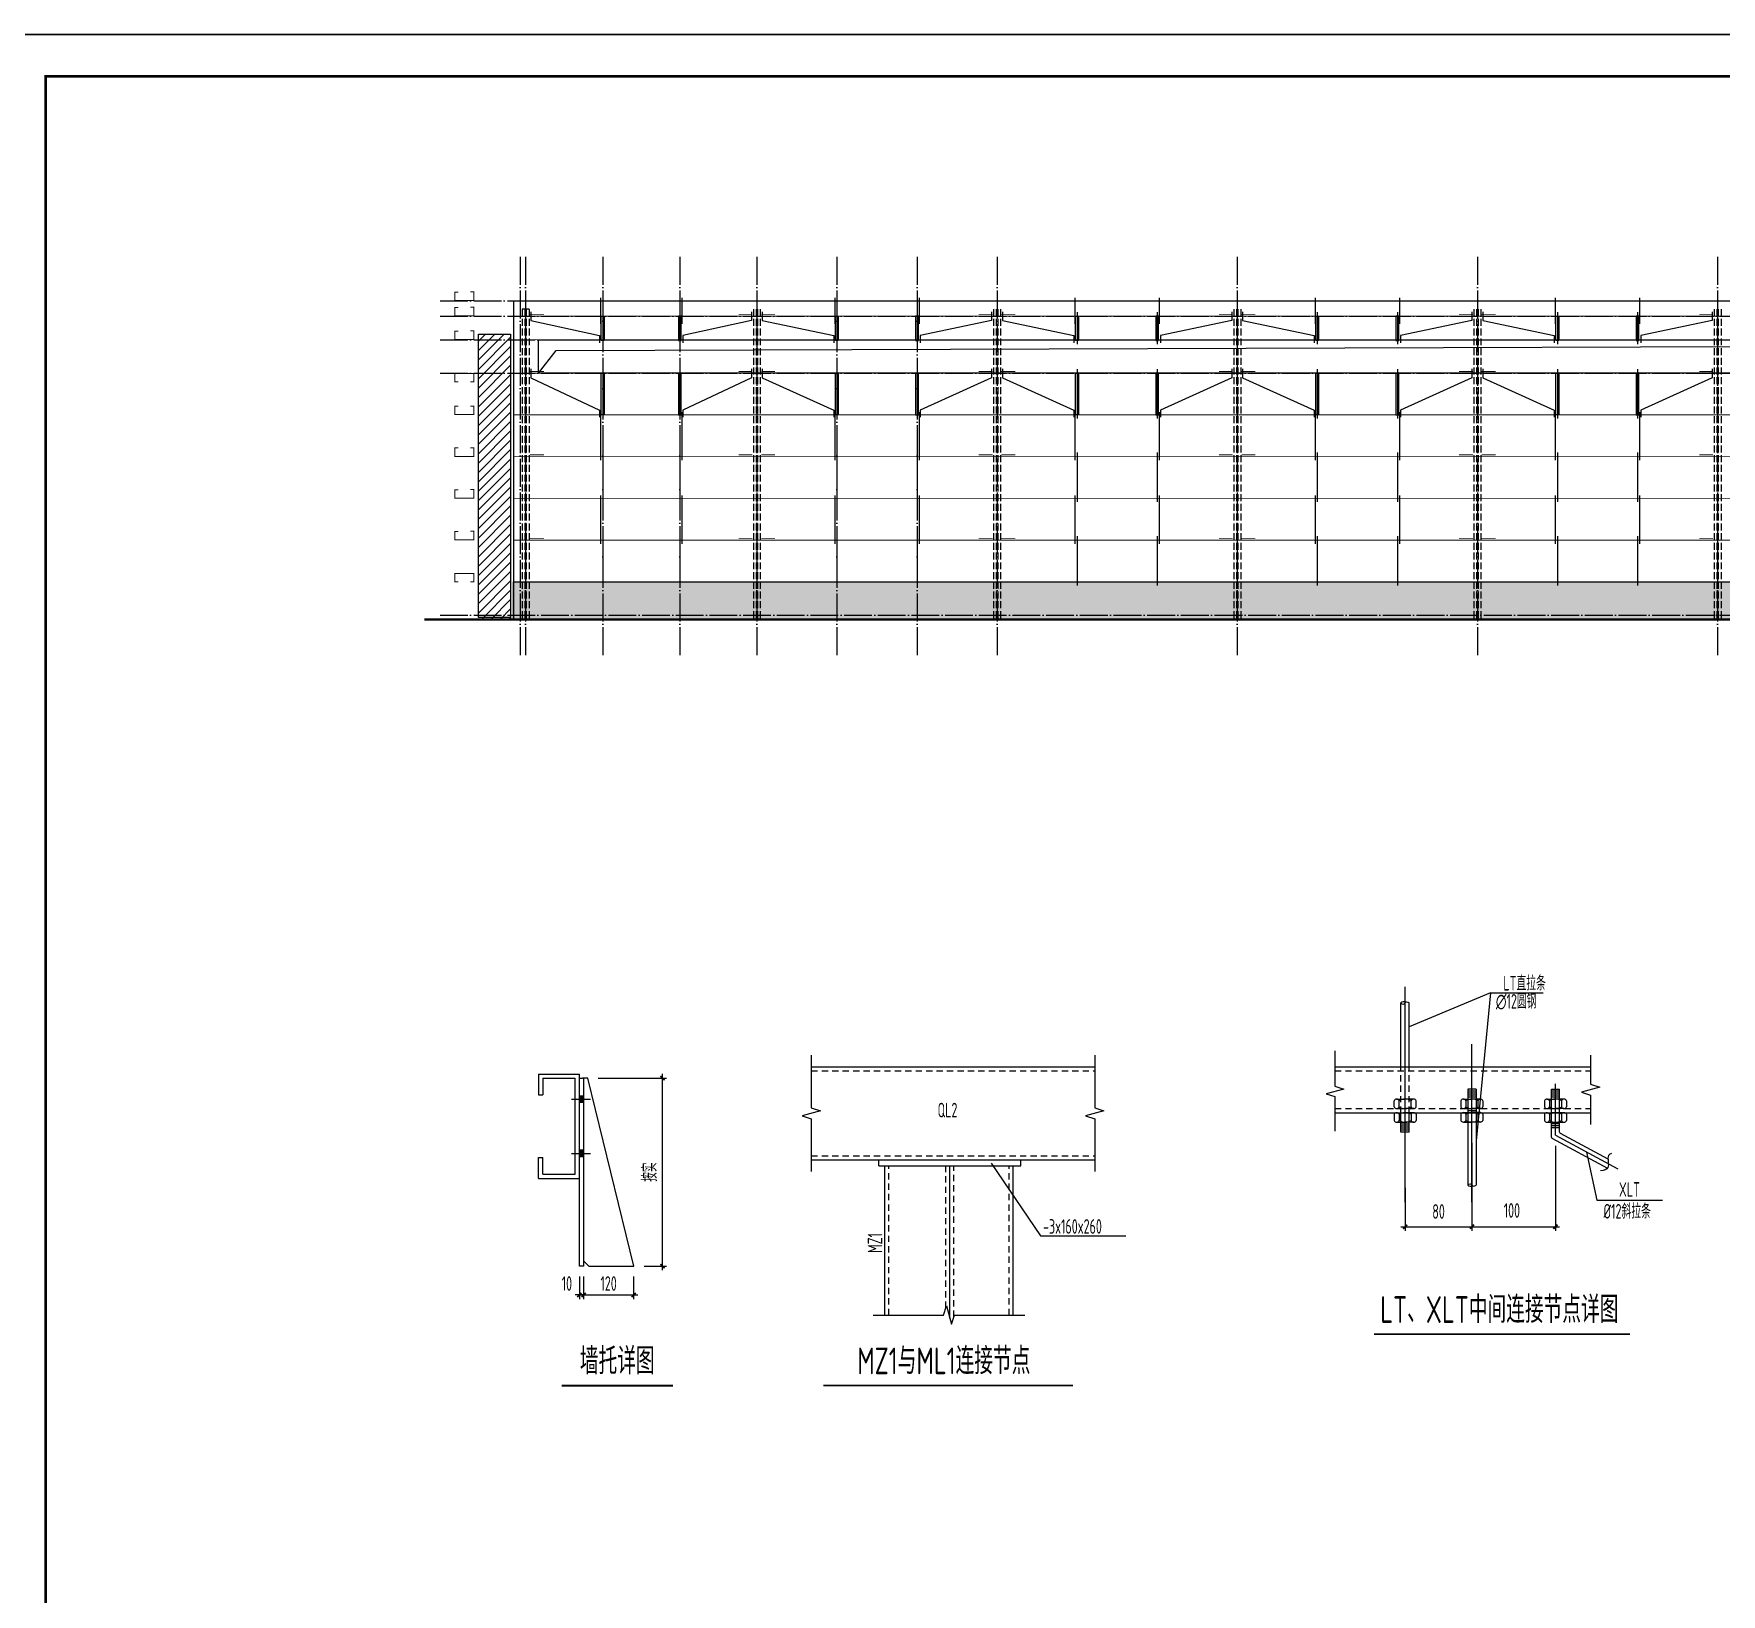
# Model space of a CAD drawing. Extents: x 447413 to 2975780, y -1432727 to 1301644.
# Drawn here: x 2620519 to 2681156, y -765774 to -709694 of the extents above; entities that cross this region are included whole.
import ezdxf
from ezdxf.enums import TextEntityAlignment as Align

# ---------------------------------------------------------------- set-up
doc = ezdxf.new("R2010")
doc.units = 0
doc.header["$LTSCALE"] = 1000
doc.header["$MEASUREMENT"] = 0
for name, pattern in [('CENTER', [50.8, 31.75, -6.35, 6.35, -6.35]), ('DASH', [0.35, 0.25, -0.1]), ('DOTE', [2.42, 2, -0.2, 0.02, -0.2]), ('x', [5, 3, -2]), ('x1', [2.5, 1.5, -1])]:
    doc.linetypes.add(name, pattern=pattern)
for name, color, linetype in [('COLU_DE_NUM', 7, 'Continuous'), ('DIM', 3, 'Continuous'), ('DOTE', 1, 'Continuous'), ('LG', 200, 'Continuous'), ('PUB_TEXT', 7, 'Continuous'), ('THIN', 7, 'Continuous'), ('WINDOW', 4, 'Continuous'), ('X', 2, 'x'), ('中实线', 4, 'Continuous'), ('图框', 253, 'Continuous'), ('块', 3, 'Continuous'), ('墙梁', 2, 'Continuous'), ('文字', 3, 'Continuous'), ('柱子', 3, 'Continuous'), ('标注', 2, 'Continuous')]:
    doc.layers.add(name, color=color, linetype=linetype)
doc.layers.add('屋面隅撑', color=10, linetype='Continuous', lineweight=30)
doc.styles.add('TSSD_Dimension', font='sysz.shx', dxfattribs={"width": 0.7, "bigfont": 'syfs.shx'})
doc.styles.add('TSSD_Label', font='Tssdeng.shx', dxfattribs={"width": 0.7, "bigfont": 'hztxt.shx'})
doc.dimstyles.new('TSSD_10_150', dxfattribs={"dimtxt": 525, "dimasz": 150, "dimexe": 150, "dimexo": 375, "dimgap": 150, "dimtad": 1, "dimdec": 0, "dimlfac": 0.066667, "dimzin": 0, "dimdsep": 46, "dimtxsty": 'TSSD_Dimension', "dimblk": 'ARCHTICK', "dimblk1": 'ARCHTICK', "dimblk2": 'ARCHTICK', "dimcen": 0, "dimdle": 150, "dimclrt": 7, "dimadec": 0, "dimazin": 0, "dimtfac": 1, "dimtdec": 0, "dimtix": 1, "dimtmove": 2, "dimatfit": 3, "dimfxl": 0, "dimtolj": 1, "dimtzin": 0, "dimarcsym": 0})

# ---------------------------------------------------------------- blocks, each defined once
blk = doc.blocks.new('A$C6B0021A6')
at = {"layer": '图框', "color": 2, "const_width": 40, "elevation": -84000}
blk.add_lwpolyline([(20, 84120), (118920, 84120), (118920, 20), (20, 20)], close=True, dxfattribs=at)
at = {"layer": '图框', "color": 153, "const_width": 58, "elevation": -84000}
blk.add_lwpolyline([(111420, 1020), (2520, 1020), (2520, 83120), (111420, 83120)], close=True, dxfattribs=at)
blk = doc.blocks.new('_ArchTick')
at = {"color": 0, "linetype": 'ByBlock', "const_width": 0.4}
blk.add_lwpolyline([(-0.5, -0.5), (0.5, 0.5)], dxfattribs=at)
blk = doc.blocks.new('*D135')
at = {"layer": 'Defpoints', "color": 0, "transparency": 16777216}
for p in [(2640429, -747227), (2643110, -747227), (2642076, -753981)]:
    blk.add_point(p, dxfattribs=at)
at = {"layer": 'DIM', "color": 0, "lineweight": -2, "transparency": 16777216}
for p, q in [((2640804, -747227), (2643260, -747227)), ((2643110, -754131), (2643110, -747077)), ((2642451, -753981), (2643260, -753981))]:
    blk.add_line(p, q, dxfattribs=at)
at = {"layer": 'DIM', "color": 0, "lineweight": -2, "transparency": 16777216, "xscale": 150, "yscale": 150, "zscale": 150}
for p, rotation in [((2643110, -747227), 90), ((2643110, -753981), 270)]:
    blk.add_blockref('_ArchTick', p, dxfattribs=dict(at, rotation=rotation))
at = {"layer": 'DIM', "color": 7, "transparency": 16777216, "insert": (2642650, -750604), "char_height": 525, "attachment_point": 5, "rotation": 90, "style": 'TSSD_Dimension'}
blk.add_mtext('\\A1;按实', dxfattribs=at)
blk = doc.blocks.new('*D136')
at = {"layer": 'Defpoints', "color": 0, "transparency": 16777216}
for p in [(2640126, -753981), (2640276, -753981), (2640126, -755019)]:
    blk.add_point(p, dxfattribs=at)
at = {"layer": 'DIM', "color": 0, "lineweight": -2, "transparency": 16777216}
for p, q in [((2640126, -754356), (2640126, -755169)), ((2640276, -754356), (2640276, -755169)), ((2640126, -755019), (2639976, -755019)), ((2640276, -755019), (2640126, -755019)), ((2640276, -755019), (2640426, -755019))]:
    blk.add_line(p, q, dxfattribs=at)
at = {"layer": 'DIM', "color": 0, "lineweight": -2, "transparency": 16777216, "xscale": 150, "yscale": 150, "zscale": 150}
blk.add_blockref('_ArchTick', (2640126, -755019), dxfattribs=at)
at = {"layer": 'DIM', "color": 0, "lineweight": -2, "transparency": 16777216, "xscale": 150, "yscale": 150, "zscale": 150, "rotation": 180}
blk.add_blockref('_ArchTick', (2640276, -755019), dxfattribs=at)
at = {"layer": 'DIM', "color": 7, "transparency": 16777216, "insert": (2639677, -754607), "char_height": 525, "attachment_point": 5, "style": 'TSSD_Dimension'}
blk.add_mtext('\\A1;10', dxfattribs=at)
blk = doc.blocks.new('*D137')
at = {"layer": 'Defpoints', "color": 0, "transparency": 16777216}
for p in [(2640276, -753981), (2642076, -753981), (2642076, -755019)]:
    blk.add_point(p, dxfattribs=at)
at = {"layer": 'DIM', "color": 0, "lineweight": -2, "transparency": 16777216}
for p, q in [((2640276, -754356), (2640276, -755169)), ((2642076, -754356), (2642076, -755169)), ((2640126, -755019), (2642226, -755019))]:
    blk.add_line(p, q, dxfattribs=at)
at = {"layer": 'DIM', "color": 0, "lineweight": -2, "transparency": 16777216, "xscale": 150, "yscale": 150, "zscale": 150, "rotation": 180}
blk.add_blockref('_ArchTick', (2640276, -755019), dxfattribs=at)
at = {"layer": 'DIM', "color": 0, "lineweight": -2, "transparency": 16777216, "xscale": 150, "yscale": 150, "zscale": 150}
blk.add_blockref('_ArchTick', (2642076, -755019), dxfattribs=at)
at = {"layer": 'DIM', "color": 7, "transparency": 16777216, "insert": (2641176, -754607), "char_height": 525, "attachment_point": 5, "style": 'TSSD_Dimension'}
blk.add_mtext('\\A1;120', dxfattribs=at)
blk = doc.blocks.new('*D138')
at = {"layer": 'Defpoints', "color": 0, "transparency": 16777216}
for p in [(2669798, -750789), (2672198, -750789), (2672198, -752566)]:
    blk.add_point(p, dxfattribs=at)
at = {"layer": 'DIM', "color": 0, "lineweight": -2, "transparency": 16777216}
for p, q in [((2669798, -751164), (2669798, -752716)), ((2672198, -751164), (2672198, -752716)), ((2669648, -752566), (2672348, -752566))]:
    blk.add_line(p, q, dxfattribs=at)
at = {"layer": 'DIM', "color": 0, "lineweight": -2, "transparency": 16777216, "xscale": 150, "yscale": 150, "zscale": 150, "rotation": 180}
blk.add_blockref('_ArchTick', (2669798, -752566), dxfattribs=at)
at = {"layer": 'DIM', "color": 0, "lineweight": -2, "transparency": 16777216, "xscale": 150, "yscale": 150, "zscale": 150}
blk.add_blockref('_ArchTick', (2672198, -752566), dxfattribs=at)
at = {"layer": 'DIM', "color": 7, "transparency": 16777216, "insert": (2670998, -752018), "char_height": 525, "attachment_point": 5, "style": 'TSSD_Dimension'}
blk.add_mtext('\\A1;80', dxfattribs=at)
blk = doc.blocks.new('*D139')
at = {"layer": 'Defpoints', "color": 0, "transparency": 16777216}
for p in [(2672198, -749181), (2675198, -749279), (2675198, -752566)]:
    blk.add_point(p, dxfattribs=at)
at = {"layer": 'DIM', "color": 0, "lineweight": -2, "transparency": 16777216}
for p, q in [((2672198, -749556), (2672198, -752716)), ((2675198, -749654), (2675198, -752716)), ((2672048, -752566), (2675348, -752566))]:
    blk.add_line(p, q, dxfattribs=at)
at = {"layer": 'DIM', "color": 0, "lineweight": -2, "transparency": 16777216, "xscale": 150, "yscale": 150, "zscale": 150, "rotation": 180}
blk.add_blockref('_ArchTick', (2672198, -752566), dxfattribs=at)
at = {"layer": 'DIM', "color": 0, "lineweight": -2, "transparency": 16777216, "xscale": 150, "yscale": 150, "zscale": 150}
blk.add_blockref('_ArchTick', (2675198, -752566), dxfattribs=at)
at = {"layer": 'DIM', "color": 7, "transparency": 16777216, "insert": (2673634, -751981), "char_height": 525, "attachment_point": 5, "style": 'TSSD_Dimension'}
blk.add_mtext('\\A1;100', dxfattribs=at)

msp = doc.modelspace()

# ---------------------------------------------------------------- hatches: boundary and pattern name
h = msp.add_hatch()
h.set_pattern_fill('ANSI31', color=97, scale=150)
h.set_pattern_definition([(45, (1458880.66, -1241006.1), (-168.379802, 168.379802), [])])
h.paths.add_polyline_path([(2636496.6, -720490.8), (2637652.7, -720490.8), (2637652.7, -730740.8), (2636496.6, -730740.8)])
h = msp.add_hatch()
h.set_pattern_fill('AR-B816', color=8, scale=200)
h.set_pattern_definition([(0, (1458880.66, -1241006.1), (0, 242.6208), []), (90, (1458880.66, -1241006.1), (-242.6208, 242.6208), [242.6208, -242.6208])])
h.paths.add_polyline_path([(2637752.7, -729390.8), (2689852.3, -729390.8), (2689852.3, -730740.8), (2637752.7, -730740.8)])

# ---------------------------------------------------------------- linework, layer by layer
for p, q in [((2637752.7, -719290.8, 126000), (2637752.7, -730740.8, 126000)), ((2637752.7, -719290.8, 126000), (2753551.9, -719290.8, 126000)), ((2636496.6, -720490.8, 126000), (2637652.7, -720490.8, 126000)), ((2637652.7, -720490.8, 126000), (2637652.7, -730740.8, 126000)), ((2637752.7, -729390.8, 126000), (2689852.3, -729390.8, 126000)), ((2637752.7, -729390.8, 126000), (2689852.3, -729390.8, 126000)), ((2648460.2, -746814.9, 126000), (2658643.2, -746814.9, 126000)), ((2672049.1, -747618.1, 126000), (2672049.1, -748468.5, 126000)), ((2672349.2, -747618.1, 126000), (2672055.3, -747618.1, 126000)), ((2672349.2, -747618.1, 126000), (2672349.2, -748468.5, 126000)), ((2675050.9, -747618.1, 126000), (2675344.8, -747618.1, 126000)), ((2675050.9, -749344.3, 126000), (2675050.9, -747618.1, 126000)), ((2675344.8, -749168.7, 126000), (2675344.8, -747618.1, 126000)), ((2669400.9, -748263.2, 126000), (2669400.9, -748035.9, 126000)), ((2669490.5, -747980.5, 126000), (2669797.9, -747980.5, 126000)), ((2669580.2, -748263.2, 126000), (2669580.2, -748035.9, 126000)), ((2670105.2, -747980.5, 126000), (2669797.9, -747980.5, 126000)), ((2670015.5, -748263.2, 126000), (2670015.5, -748035.9, 126000)), ((2670194.9, -748263.2, 126000), (2670194.9, -748035.9, 126000)), ((2671800.9, -748035.9, 126000), (2671800.9, -748263.2, 126000)), ((2671890.5, -747980.5, 126000), (2672197.9, -747980.5, 126000)), ((2671980.2, -748035.9, 126000), (2671980.2, -748263.2, 126000)), ((2672505.2, -747980.5, 126000), (2672197.9, -747980.5, 126000)), ((2672415.5, -748035.9, 126000), (2672415.5, -748263.2, 126000)), ((2672594.9, -748035.9, 126000), (2672594.9, -748263.2, 126000)), ((2674800.9, -748035.9, 126000), (2674800.9, -748263.2, 126000)), ((2674890.5, -747980.5, 126000), (2675197.9, -747980.5, 126000)), ((2674980.2, -748035.9, 126000), (2674980.2, -748263.2, 126000)), ((2675505.2, -747980.5, 126000), (2675197.9, -747980.5, 126000)), ((2675415.5, -748035.9, 126000), (2675415.5, -748263.2, 126000)), ((2675594.9, -748035.9, 126000), (2675594.9, -748263.2, 126000)), ((2669400.9, -748523.9, 126000), (2669400.9, -748751.2, 126000)), ((2669490.5, -748318.5, 126000), (2669797.9, -748318.5, 126000)), ((2669490.5, -748468.5, 126000), (2669797.9, -748468.5, 126000)), ((2669490.5, -748806.6, 126000), (2669797.9, -748806.6, 126000)), ((2669580.2, -748523.9, 126000), (2669580.2, -748751.2, 126000)), ((2670105.2, -748318.5, 126000), (2669797.9, -748318.5, 126000)), ((2670105.2, -748468.5, 126000), (2669797.9, -748468.5, 126000)), ((2670105.2, -748806.6, 126000), (2669797.9, -748806.6, 126000)), ((2669943.1, -749166.8, 126000), (2669943.1, -748468.5, 126000)), ((2670015.5, -748523.9, 126000), (2670015.5, -748751.2, 126000)), ((2670194.9, -748523.9, 126000), (2670194.9, -748751.2, 126000)), ((2671800.9, -748521.9, 126000), (2671800.9, -748749.2, 126000)), ((2671890.5, -748318.5, 126000), (2672197.9, -748318.5, 126000)), ((2671890.5, -748466.5, 126000), (2672197.9, -748466.5, 126000)), ((2671890.5, -748804.5, 126000), (2672197.9, -748804.5, 126000)), ((2671980.2, -748521.9, 126000), (2671980.2, -748749.2, 126000)), ((2672505.2, -748318.5, 126000), (2672197.9, -748318.5, 126000)), ((2672505.2, -748466.5, 126000), (2672197.9, -748466.5, 126000)), ((2672505.2, -748804.5, 126000), (2672197.9, -748804.5, 126000)), ((2672415.5, -748521.9, 126000), (2672415.5, -748749.2, 126000)), ((2672594.9, -748521.9, 126000), (2672594.9, -748749.2, 126000)), ((2674800.9, -748523.9, 126000), (2674800.9, -748751.2, 126000)), ((2674890.5, -748318.5, 126000), (2675197.9, -748318.5, 126000)), ((2674890.5, -748468.5, 126000), (2675197.9, -748468.5, 126000)), ((2674890.5, -748806.6, 126000), (2675505.2, -748806.6, 126000)), ((2674980.2, -748523.9, 126000), (2674980.2, -748751.2, 126000)), ((2675315.5, -748468.5, 126000), (2675080.3, -748468.5, 126000)), ((2675505.2, -748318.5, 126000), (2675197.9, -748318.5, 126000)), ((2675505.2, -748468.5, 126000), (2675197.9, -748468.5, 126000)), ((2675415.5, -748523.9, 126000), (2675415.5, -748751.2, 126000)), ((2675594.9, -748523.9, 126000), (2675594.9, -748751.2, 126000)), ((2675072.4, -749380.2, 126000), (2677073.5, -750457.6, 126000)), ((2675366.3, -749204.7, 126000), (2677086, -750130.6, 126000)), ((2648460.2, -750163.7, 126000), (2658643.2, -750163.7, 126000)), ((2650885.5, -750381.2, 126000), (2650885.5, -750163.7, 126000)), ((2650885.5, -750381.2, 126000), (2655990.8, -750381.2, 126000)), ((2653438.2, -755714.5, 126000), (2653438.2, -750381.2, 126000)), ((2653438.2, -755854, 126000), (2653438.2, -750381.2, 126000)), ((2655715.5, -755739.1, 126000), (2655715.5, -750381.2, 126000)), ((2655990.8, -750381.2, 126000), (2655990.8, -750163.7, 126000))]:
    msp.add_line(p, q)
at = {"color": 7}
for p, q in [((2669643, -746818.5, 126000), (2669643, -744521.2, 126000)), ((2669943.1, -746818.5, 126000), (2669943.1, -744521.2, 126000)), ((2667275.4, -746818.5, 126000), (2676462.4, -746818.5, 126000)), ((2667275.4, -748468.5, 126000), (2676462.4, -748468.5, 126000)), ((2669643, -749166.8, 126000), (2669643, -748468.5, 126000)), ((2672049.1, -748468.5, 126000), (2672049.1, -751071.5, 126000)), ((2672349.2, -748468.5, 126000), (2672349.2, -751071.5, 126000)), ((2669943.1, -749166.8, 126000), (2669643, -749166.8, 126000))]:
    msp.add_line(p, q, dxfattribs=at)
at = {"color": 1}
for p, q in [((2672349.2, -747693.7, 126000), (2672055.3, -747693.7, 126000)), ((2672349.2, -747693.7, 126000), (2672055.3, -747693.7, 126000)), ((2672349.2, -747764.9, 126000), (2672055.3, -747764.9, 126000)), ((2672349.2, -747840.5, 126000), (2672055.3, -747840.5, 126000)), ((2672349.2, -747911.6, 126000), (2672055.3, -747911.6, 126000)), ((2675344.8, -747693.7, 126000), (2675050.9, -747693.7, 126000)), ((2675344.8, -747764.9, 126000), (2675050.9, -747764.9, 126000)), ((2675344.8, -747840.5, 126000), (2675050.9, -747840.5, 126000)), ((2675344.8, -747911.6, 126000), (2675050.9, -747911.6, 126000)), ((2672349.2, -748326.5, 126000), (2672055.3, -748326.5, 126000)), ((2672349.2, -748397.7, 126000), (2672055.3, -748397.7, 126000)), ((2669943.1, -748877.7, 126000), (2669649.1, -748877.7, 126000)), ((2669943.1, -748948.9, 126000), (2669649.1, -748948.9, 126000)), ((2669943.1, -749024.5, 126000), (2669649.1, -749024.5, 126000)), ((2669943.1, -749095.6, 126000), (2669649.1, -749095.6, 126000)), ((2669943.1, -749095.6, 126000), (2669649.1, -749095.6, 126000)), ((2675344.8, -748874, 126000), (2675050.9, -748874, 126000)), ((2675348, -748936.3, 126000), (2675054, -748936.3, 126000)), ((2675348, -749007.5, 126000), (2675054, -749007.5, 126000))]:
    msp.add_line(p, q, dxfattribs=at)
at = {"color": 2, "const_width": 36, "elevation": 126000}
for points in [[(2635780.8, -718980.2), (2635648.8, -718980.2), (2635648.8, -719282), (2636327.3, -719282), (2636327.3, -718974.5), (2636201.9, -718974.5)], [(2635780.8, -719530.2), (2635648.8, -719530.2), (2635648.8, -719832), (2636327.3, -719832), (2636327.3, -719524.5), (2636201.9, -719524.5)], [(2635780.8, -720380.2), (2635648.8, -720380.2), (2635648.8, -720682), (2636327.3, -720682), (2636327.3, -720374.5), (2636201.9, -720374.5)], [(2635780.8, -722201.4), (2635648.8, -722201.4), (2635648.8, -721899.7), (2636327.3, -721899.7), (2636327.3, -722207.1), (2636201.9, -722207.1)], [(2635780.8, -723080.2), (2635648.8, -723080.2), (2635648.8, -723382), (2636327.3, -723382), (2636327.3, -723074.5), (2636201.9, -723074.5)], [(2635780.8, -724580.2), (2635648.8, -724580.2), (2635648.8, -724882), (2636327.3, -724882), (2636327.3, -724574.5), (2636201.9, -724574.5)], [(2635780.8, -726080.2), (2635648.8, -726080.2), (2635648.8, -726382), (2636327.3, -726382), (2636327.3, -726074.5), (2636201.9, -726074.5)], [(2635780.8, -727580.2), (2635648.8, -727580.2), (2635648.8, -727882), (2636327.3, -727882), (2636327.3, -727574.5), (2636201.9, -727574.5)], [(2635780.8, -729390.8), (2635648.8, -729390.8), (2635648.8, -729089.1), (2636327.3, -729089.1), (2636327.3, -729396.5), (2636201.9, -729396.5)]]:
    msp.add_lwpolyline(points, dxfattribs=at)
at = {"color": 97, "elevation": 126000}
msp.add_lwpolyline([(2636496.6, -720490.8), (2637652.7, -720490.8), (2637652.7, -730675), (2636496.6, -730675)], close=True, dxfattribs=at)
at = {"elevation": 126000}
msp.add_lwpolyline([(2637752.7, -729390.8), (2689852.3, -729390.8), (2689852.3, -730740.8), (2637752.7, -730740.8)], close=True, dxfattribs=at)
at = {"const_width": 80, "elevation": 126000}
msp.add_lwpolyline([(2634555.4, -730740.8), (2756534.4, -730740.8)], dxfattribs=at)
at = {"color": 7}
for centre, start, end in [((2669749.3, -744636.1, 126000), 60.915482, 132.782846), ((2672155.4, -750956.6, 126000), 227.217154, 299.084518)]:
    msp.add_arc(centre, 156.5, start, end, dxfattribs=at)
for centre, radius, start, end in [((2669490.5, -748080.8, 126000), 100.3, 26.603742, 153.396258), ((2669797.9, -748435.9, 126000), 455.4, 61.446517, 118.553483), ((2670105.2, -748080.8, 126000), 100.3, 26.603742, 153.396258), ((2671890.5, -748080.8, 126000), 100.3, 26.603742, 153.396258), ((2672197.9, -748435.9, 126000), 455.4, 61.446517, 118.553483), ((2672505.2, -748080.8, 126000), 100.3, 26.603742, 153.396258), ((2674890.5, -748080.8, 126000), 100.3, 26.603742, 153.396258), ((2675197.9, -748435.9, 126000), 455.4, 61.446517, 118.553483), ((2675505.2, -748080.8, 126000), 100.3, 26.603742, 153.396258), ((2669490.5, -748218.2, 126000), 100.3, 206.603742, 333.396258), ((2669490.5, -748568.8, 126000), 100.3, 26.603742, 153.396258), ((2669490.5, -748706.3, 126000), 100.3, 206.603742, 333.396258), ((2669797.9, -747863.2, 126000), 455.4, 241.446517, 298.553483), ((2669797.9, -748923.9, 126000), 455.4, 61.446517, 118.553483), ((2669797.9, -748351.2, 126000), 455.4, 241.446517, 298.553483), ((2670105.2, -748218.2, 126000), 100.3, 206.603742, 333.396258), ((2670105.2, -748568.8, 126000), 100.3, 26.603742, 153.396258), ((2670105.2, -748706.3, 126000), 100.3, 206.603742, 333.396258), ((2671890.5, -748218.2, 126000), 100.3, 206.603742, 333.396258), ((2671890.5, -748566.8, 126000), 100.3, 26.603742, 153.396258), ((2671890.5, -748704.2, 126000), 100.3, 206.603742, 333.396258), ((2672197.9, -747863.2, 126000), 455.4, 241.446517, 298.553483), ((2672197.9, -748921.9, 126000), 455.4, 61.446517, 118.553483), ((2672197.9, -748349.2, 126000), 455.4, 241.446517, 298.553483), ((2672505.2, -748218.2, 126000), 100.3, 206.603742, 333.396258), ((2672505.2, -748566.8, 126000), 100.3, 26.603742, 153.396258), ((2672505.2, -748704.2, 126000), 100.3, 206.603742, 333.396258), ((2674890.5, -748218.2, 126000), 100.3, 206.603742, 333.396258), ((2674890.5, -748568.8, 126000), 100.3, 26.603742, 153.396258), ((2674890.5, -748706.3, 126000), 100.3, 206.603742, 333.396258), ((2675197.9, -747863.2, 126000), 455.4, 241.446517, 298.553483), ((2675197.9, -748923.9, 126000), 455.4, 61.446517, 118.553483), ((2675197.9, -748351.2, 126000), 455.4, 241.446517, 298.553483), ((2675505.2, -748218.2, 126000), 100.3, 206.603742, 333.396258), ((2675505.2, -748568.8, 126000), 100.3, 26.603742, 153.396258), ((2675505.2, -748706.3, 126000), 100.3, 206.603742, 333.396258), ((2675091.7, -749344.3, 126000), 40.8, 180, 241.701656), ((2675385.7, -749168.7, 126000), 40.8, 180, 241.701656)]:
    msp.add_arc(centre, radius, start, end)
at = {"color": 1, "linetype": 'CENTER', "ltscale": 1000}
msp.add_arc((2675200.3, -749279.4, 126000), 2.45, 180, 241.701656, dxfattribs=at)
at = {"color": 7}
for points in [[(2669643, -744521.2, 126000), (2669724.8, -744569.2, 126000), (2669859.9, -744484.1, 126000), (2669943.1, -744521.2, 126000)], [(2672049.1, -751071.5, 126000), (2672131, -751023.5, 126000), (2672266, -751108.6, 126000), (2672349.2, -751071.5, 126000)]]:
    msp.add_spline(points, degree=3, dxfattribs=at)
msp.add_open_spline([(2677217.1, -749931.9, 126000), (2677169.3, -749948.8, 126000), (2677016.6, -750039.7, 126000), (2677198.8, -750475.7, 126000), (2676943.5, -750545, 126000), (2676821.1, -750563, 126000)], degree=3, knots=[183.4325027, 183.4325027, 183.4325027, 183.4325027, 362.9634196, 887.2207453, 1265.7995301, 1265.7995301, 1265.7995301, 1265.7995301])
at = {"layer": 'COLU_DE_NUM', "const_width": 62.5, "elevation": 126000}
for points in [[(2668679.9, -756429.3), (2677875.8, -756429.3)], [(2639492.5, -758278.2), (2643483.7, -758278.2)], [(2648896.2, -758275.5), (2657867.6, -758275.5)]]:
    msp.add_lwpolyline(points, dxfattribs=at)
at = {"layer": 'DIM'}
for p, q in [((2672869.5, -744161.1, 126000), (2669943.1, -745379.9, 126000)), ((2672869.5, -744161.1, 126000), (2672349.2, -749484.9, 126000)), ((2672869.5, -744161.1, 126000), (2674751.9, -744161.1, 126000)), ((2676319.8, -749885, 126000), (2676687.2, -751608.2, 126000)), ((2654921.5, -750282.2, 126000), (2656695.8, -752893.1, 126000)), ((2676687.2, -751608.2, 126000), (2679044.7, -751608.2, 126000)), ((2656695.8, -752893.1, 126000), (2659755.3, -752893.1, 126000))]:
    msp.add_line(p, q, dxfattribs=at)
at = {"layer": 'DOTE', "color": 8, "linetype": 'DOTE', "ltscale": 0.5}
for p, q in [((2637992.7, -717715.6, 126000), (2637992.7, -732020.5, 126000)), ((2638192.7, -717715.6, 126000), (2638192.7, -732020.5, 126000)), ((2640962.7, -717715.6, 126000), (2640962.7, -732020.5, 126000)), ((2643732.7, -717715.6, 126000), (2643732.7, -732020.5, 126000)), ((2646502.7, -717715.6, 126000), (2646502.7, -732020.5, 126000)), ((2649377.7, -717715.6, 126000), (2649377.7, -732020.5, 126000)), ((2652257.7, -717715.6, 126000), (2652257.7, -732020.5, 126000)), ((2655132.7, -717715.6, 126000), (2655132.7, -732020.5, 126000)), ((2663762.7, -717715.6, 126000), (2663762.7, -732020.5, 126000)), ((2672392.7, -717715.6, 126000), (2672392.7, -732020.5, 126000)), ((2681022.7, -717715.6, 126000), (2681022.7, -732020.5, 126000))]:
    msp.add_line(p, q, dxfattribs=at)
at = {"layer": 'DOTE'}
for p, q in [((2669797.9, -751679.8, 126000), (2669797.9, -743948.3, 126000)), ((2672197.9, -751679.8, 126000), (2672197.9, -746008.3, 126000)), ((2675197.9, -749279.4, 126000), (2675197.9, -747435.9, 126000)), ((2675199.2, -749281.6, 126000), (2677440.5, -750488.3, 126000))]:
    msp.add_line(p, q, dxfattribs=at)
at = {"layer": 'DOTE', "color": 8, "linetype": 'DOTE', "ltscale": 0.5, "elevation": 126000}
for points in [[(2635118.6, -719290.8), (2756104.5, -719290.8)], [(2635118.6, -719840.8), (2756104.5, -719840.8)], [(2635118.6, -720690.8), (2756104.5, -720690.8)], [(2635118.6, -721890.8), (2756104.5, -721890.8)], [(2635118.6, -730590.8), (2756104.5, -730590.8)]]:
    msp.add_lwpolyline(points, dxfattribs=at)
at = {"layer": 'LG'}
for p, q in [((2640886.8, -719189.6, 126000), (2640886.8, -720115.5, 126000)), ((2640962.7, -719694.9, 126000), (2640962.7, -720844.9, 126000)), ((2643732.7, -719694.9, 126000), (2643732.7, -720844.9, 126000)), ((2643808.7, -719189.6, 126000), (2643808.7, -720115.5, 126000)), ((2649301.8, -719189.6, 126000), (2649301.8, -720115.5, 126000)), ((2649377.7, -719694.9, 126000), (2649377.7, -720844.9, 126000)), ((2652257.7, -719694.9, 126000), (2652257.7, -720844.9, 126000)), ((2652333.7, -719189.6, 126000), (2652333.7, -720115.5, 126000)), ((2657931.8, -719189.6, 126000), (2657931.8, -720115.5, 126000)), ((2658007.7, -719694.9, 126000), (2658007.7, -720844.9, 126000)), ((2660887.7, -719694.9, 126000), (2660887.7, -720844.9, 126000)), ((2660963.7, -719189.6, 126000), (2660963.7, -720115.5, 126000)), ((2666561.8, -719189.6, 126000), (2666561.8, -720115.5, 126000)), ((2666637.7, -719694.9, 126000), (2666637.7, -720844.9, 126000)), ((2669517.7, -719694.9, 126000), (2669517.7, -720844.9, 126000)), ((2669593.7, -719189.6, 126000), (2669593.7, -720115.5, 126000)), ((2675191.8, -719189.6, 126000), (2675191.8, -720115.5, 126000)), ((2675267.7, -719694.9, 126000), (2675267.7, -720844.9, 126000)), ((2678147.7, -719694.9, 126000), (2678147.7, -720844.9, 126000)), ((2678223.7, -719189.6, 126000), (2678223.7, -720115.5, 126000)), ((2640962.7, -721744.9, 126000), (2640962.7, -723518.9, 126000)), ((2643732.7, -721744.9, 126000), (2643732.7, -723518.9, 126000)), ((2649377.7, -721744.9, 126000), (2649377.7, -723518.9, 126000)), ((2652257.7, -721744.9, 126000), (2652257.7, -723518.9, 126000)), ((2658007.7, -721744.9, 126000), (2658007.7, -723518.9, 126000)), ((2660887.7, -721744.9, 126000), (2660887.7, -723518.9, 126000)), ((2666637.7, -721744.9, 126000), (2666637.7, -723518.9, 126000)), ((2669517.7, -721744.9, 126000), (2669517.7, -723518.9, 126000)), ((2675267.7, -721744.9, 126000), (2675267.7, -723518.9, 126000)), ((2678147.7, -721744.9, 126000), (2678147.7, -723518.9, 126000)), ((2640886.8, -723289.6, 126000), (2640886.8, -725020.7, 126000)), ((2643808.7, -723289.6, 126000), (2643808.7, -725020.7, 126000)), ((2649301.8, -723289.6, 126000), (2649301.8, -725020.7, 126000)), ((2652333.7, -723289.6, 126000), (2652333.7, -725020.7, 126000)), ((2657931.8, -723289.6, 126000), (2657931.8, -725020.7, 126000)), ((2660963.7, -723289.6, 126000), (2660963.7, -725020.7, 126000)), ((2666561.8, -723289.6, 126000), (2666561.8, -725020.7, 126000)), ((2669593.7, -723289.6, 126000), (2669593.7, -725020.7, 126000)), ((2675191.8, -723289.6, 126000), (2675191.8, -725020.7, 126000)), ((2678223.7, -723289.6, 126000), (2678223.7, -725020.7, 126000)), ((2640962.7, -724744.9, 126000), (2640962.7, -726518.9, 126000)), ((2643732.7, -724744.9, 126000), (2643732.7, -726518.9, 126000)), ((2649377.7, -724744.9, 126000), (2649377.7, -726518.9, 126000)), ((2652257.7, -724744.9, 126000), (2652257.7, -726518.9, 126000)), ((2658007.7, -724744.9, 126000), (2658007.7, -726518.9, 126000)), ((2660887.7, -724744.9, 126000), (2660887.7, -726518.9, 126000)), ((2666637.7, -724744.9, 126000), (2666637.7, -726518.9, 126000)), ((2669517.7, -724744.9, 126000), (2669517.7, -726518.9, 126000)), ((2675267.7, -724744.9, 126000), (2675267.7, -726518.9, 126000)), ((2678147.7, -724744.9, 126000), (2678147.7, -726518.9, 126000)), ((2640886.8, -726289.6, 126000), (2640886.8, -728020.7, 126000)), ((2643808.7, -726289.6, 126000), (2643808.7, -728020.7, 126000)), ((2649301.8, -726289.6, 126000), (2649301.8, -728020.7, 126000)), ((2652333.7, -726289.6, 126000), (2652333.7, -728020.7, 126000)), ((2657931.8, -726289.6, 126000), (2657931.8, -728020.7, 126000)), ((2660963.7, -726289.6, 126000), (2660963.7, -728020.7, 126000)), ((2666561.8, -726289.6, 126000), (2666561.8, -728020.7, 126000)), ((2669593.7, -726289.6, 126000), (2669593.7, -728020.7, 126000)), ((2675191.8, -726289.6, 126000), (2675191.8, -728020.7, 126000)), ((2678223.7, -726289.6, 126000), (2678223.7, -728020.7, 126000)), ((2640962.7, -727744.9, 126000), (2640962.7, -729518.9, 126000)), ((2643732.7, -727744.9, 126000), (2643732.7, -729518.9, 126000)), ((2649377.7, -727744.9, 126000), (2649377.7, -729518.9, 126000)), ((2652257.7, -727744.9, 126000), (2652257.7, -729518.9, 126000)), ((2658007.7, -727744.9, 126000), (2658007.7, -729518.9, 126000)), ((2660887.7, -727744.9, 126000), (2660887.7, -729518.9, 126000)), ((2666637.7, -727744.9, 126000), (2666637.7, -729518.9, 126000)), ((2669517.7, -727744.9, 126000), (2669517.7, -729518.9, 126000)), ((2675267.7, -727744.9, 126000), (2675267.7, -729518.9, 126000)), ((2678147.7, -727744.9, 126000), (2678147.7, -729518.9, 126000))]:
    msp.add_line(p, q, dxfattribs=at)
at = {"layer": 'LG', "elevation": 126000}
for points in [[(2638382.3, -719688.3), (2638382.3, -720004.3), (2640849.4, -720543.2), (2640849.4, -720796.1)], [(2646313.1, -719688.3), (2646313.1, -720004.3), (2643846.1, -720543.2), (2643846.1, -720796.1)], [(2646699.1, -719688.3), (2646699.1, -720004.3), (2649264.4, -720543.2), (2649264.4, -720796.1)], [(2654936.3, -719688.3), (2654936.3, -720004.3), (2652371.1, -720543.2), (2652371.1, -720796.1)], [(2655329.1, -719688.3), (2655329.1, -720004.3), (2657894.4, -720543.2), (2657894.4, -720796.1)], [(2663566.3, -719688.3), (2663566.3, -720004.3), (2661001.1, -720543.2), (2661001.1, -720796.1)], [(2663959.1, -719688.3), (2663959.1, -720004.3), (2666524.4, -720543.2), (2666524.4, -720796.1)], [(2672196.3, -719688.3), (2672196.3, -720004.3), (2669631.1, -720543.2), (2669631.1, -720796.1)], [(2672589.1, -719688.3), (2672589.1, -720004.3), (2675154.4, -720543.2), (2675154.4, -720796.1)], [(2680826.3, -719688.3), (2680826.3, -720004.3), (2678261.1, -720543.2), (2678261.1, -720796.1)], [(2638382.3, -721738.3), (2638382.3, -722054.3), (2640849.4, -723217.3), (2640849.4, -723470.2)], [(2646313.1, -721738.3), (2646313.1, -722054.3), (2643846.1, -723217.3), (2643846.1, -723470.2)], [(2646699.1, -721738.3), (2646699.1, -722054.3), (2649264.4, -723217.3), (2649264.4, -723470.2)], [(2654936.3, -721738.3), (2654936.3, -722054.3), (2652371.1, -723217.3), (2652371.1, -723470.2)], [(2655329.1, -721738.3), (2655329.1, -722054.3), (2657894.4, -723217.3), (2657894.4, -723470.2)], [(2663566.3, -721738.3), (2663566.3, -722054.3), (2661001.1, -723217.3), (2661001.1, -723470.2)], [(2663959.1, -721738.3), (2663959.1, -722054.3), (2666524.4, -723217.3), (2666524.4, -723470.2)], [(2672196.3, -721738.3), (2672196.3, -722054.3), (2669631.1, -723217.3), (2669631.1, -723470.2)], [(2672589.1, -721738.3), (2672589.1, -722054.3), (2675154.4, -723217.3), (2675154.4, -723470.2)], [(2680826.3, -721738.3), (2680826.3, -722054.3), (2678261.1, -723217.3), (2678261.1, -723470.2)]]:
    msp.add_lwpolyline(points, dxfattribs=at)
at = {"layer": 'LG', "color": 7, "elevation": 126000}
for points in [[(2641013.8, -719840.8), (2641013.8, -720716.7), (2640911.6, -720716.7), (2640911.6, -719840.8)], [(2643681.6, -719840.8), (2643681.6, -720716.7), (2643783.8, -720716.7), (2643783.8, -719840.8)], [(2649428.8, -719840.8), (2649428.8, -720716.7), (2649326.6, -720716.7), (2649326.6, -719840.8)], [(2652206.6, -719840.8), (2652206.6, -720716.7), (2652308.8, -720716.7), (2652308.8, -719840.8)], [(2658058.8, -719840.8), (2658058.8, -720716.7), (2657956.6, -720716.7), (2657956.6, -719840.8)], [(2660836.6, -719840.8), (2660836.6, -720716.7), (2660938.8, -720716.7), (2660938.8, -719840.8)], [(2666688.8, -719840.8), (2666688.8, -720716.7), (2666586.6, -720716.7), (2666586.6, -719840.8)], [(2669466.6, -719840.8), (2669466.6, -720716.7), (2669568.8, -720716.7), (2669568.8, -719840.8)], [(2675318.8, -719840.8), (2675318.8, -720716.7), (2675216.6, -720716.7), (2675216.6, -719840.8)], [(2678096.6, -719840.8), (2678096.6, -720716.7), (2678198.8, -720716.7), (2678198.8, -719840.8)], [(2641013.8, -721890.8), (2641013.8, -723390.8), (2640911.6, -723390.8), (2640911.6, -721890.8)], [(2643681.6, -721890.8), (2643681.6, -723390.8), (2643783.8, -723390.8), (2643783.8, -721890.8)], [(2649428.8, -721890.8), (2649428.8, -723390.8), (2649326.6, -723390.8), (2649326.6, -721890.8)], [(2652206.6, -721890.8), (2652206.6, -723390.8), (2652308.8, -723390.8), (2652308.8, -721890.8)], [(2658058.8, -721890.8), (2658058.8, -723390.8), (2657956.6, -723390.8), (2657956.6, -721890.8)], [(2660836.6, -721890.8), (2660836.6, -723390.8), (2660938.8, -723390.8), (2660938.8, -721890.8)], [(2666688.8, -721890.8), (2666688.8, -723390.8), (2666586.6, -723390.8), (2666586.6, -721890.8)], [(2669466.6, -721890.8), (2669466.6, -723390.8), (2669568.8, -723390.8), (2669568.8, -721890.8)], [(2675318.8, -721890.8), (2675318.8, -723390.8), (2675216.6, -723390.8), (2675216.6, -721890.8)], [(2678096.6, -721890.8), (2678096.6, -723390.8), (2678198.8, -723390.8), (2678198.8, -721890.8)]]:
    msp.add_lwpolyline(points, close=True, dxfattribs=at)
at = {"layer": 'THIN'}
for p, q in [((2667275.4, -746248.2, 126000), (2667275.4, -747515.9, 126000)), ((2667592.2, -747616.7, 126000), (2666958.6, -747789.5, 126000)), ((2667275.4, -747515.9, 126000), (2667592.2, -747616.7, 126000)), ((2666958.6, -747789.5, 126000), (2667275.4, -747890.3, 126000)), ((2667275.4, -747890.3, 126000), (2667275.4, -749126, 126000)), ((2651098.2, -755739.1, 126000), (2651098.2, -750381.2, 126000))]:
    msp.add_line(p, q, dxfattribs=at)
at = {"layer": 'THIN', "elevation": 126000}
for points in [[(2648460.2, -746394.9), (2648460.2, -748294.3), (2648790.2, -748399.3), (2648130.2, -748579.3), (2648460.2, -748684.3), (2648460.2, -750583.7)], [(2658643.2, -746394.9), (2658643.2, -748294.3), (2658973.2, -748399.3), (2658313.2, -748579.3), (2658643.2, -748684.3), (2658643.2, -750583.7)], [(2676462.4, -746398.5), (2676462.4, -747448.5), (2676792.4, -747553.5), (2676132.4, -747733.5), (2676462.4, -747838.5), (2676462.4, -748888.5)], [(2650678.2, -755739.1), (2653211.9, -755739.1), (2653316.9, -755409.1), (2653496.9, -756069.1), (2653601.9, -755739.1), (2656135.5, -755739.1)]]:
    msp.add_lwpolyline(points, dxfattribs=at)
at = {"layer": 'WINDOW', "elevation": 126000}
for points in [[(2752651.9, -720690.8), (2752651.9, -721890.8), (2638652.7, -721890.8), (2638652.7, -720690.8), (2752651.9, -720690.8)], [(2638652.7, -721890.8), (2639296.6, -721078.7), (2752651.9, -720690.8)]]:
    msp.add_lwpolyline(points, dxfattribs=at)
at = {"layer": 'X', "color": 7, "linetype": 'x1', "ltscale": 0.15}
for p, q in [((2648460.2, -746958.4, 126000), (2658643.2, -746958.4, 126000)), ((2667275.4, -746968.5, 126000), (2676462.4, -746968.5, 126000)), ((2669643, -748468.5, 126000), (2669643, -746818.5, 126000)), ((2669943.1, -748468.5, 126000), (2669943.1, -746818.5, 126000)), ((2667275.4, -748318.5, 126000), (2676462.4, -748318.5, 126000)), ((2648460.2, -750020.2, 126000), (2658643.2, -750020.2, 126000)), ((2651241.7, -755739.1, 126000), (2651241.7, -750381.2, 126000)), ((2653294.7, -755478.9, 126000), (2653294.7, -750381.2, 126000)), ((2653581.7, -755802.4, 126000), (2653581.7, -750381.2, 126000)), ((2655572, -755739.1, 126000), (2655572, -750381.2, 126000))]:
    msp.add_line(p, q, dxfattribs=at)
at = {"layer": '中实线'}
for p, q in [((2640126.4, -747226.7, 126000), (2640239.8, -747226.7, 126000)), ((2640126.4, -753981.4, 126000), (2640126.4, -747226.7, 126000)), ((2640276.4, -747226.7, 126000), (2640276.4, -753981.4, 126000)), ((2642076.4, -753981.4, 126000), (2640428.8, -747226.7, 126000)), ((2640276.4, -753981.4, 126000), (2640126.4, -753981.4, 126000)), ((2640465.4, -753981.4, 126000), (2640276.4, -753792.4, 126000)), ((2640465.4, -753981.4, 126000), (2642076.4, -753981.4, 126000))]:
    msp.add_line(p, q, dxfattribs=at)
at = {"layer": '中实线', "linetype": 'Continuous', "ltscale": 0.01}
msp.add_line((2640428.8, -747226.7, 126000), (2640239.8, -747226.7, 126000), dxfattribs=at)
at = {"layer": '块', "lineweight": -3}
for p, q in [((2639842.9, -747981.4, 126000), (2640523.3, -747981.4, 126000)), ((2640239.8, -747981.4, 126000), (2640428.8, -747981.4, 126000)), ((2639842.9, -749931.4, 126000), (2640523.3, -749931.4, 126000))]:
    msp.add_line(p, q, dxfattribs=at)
at = {"layer": '块', "lineweight": -3, "const_width": 283.5, "elevation": 126000}
for points in [[(2640126.4, -747981.4), (2640276.4, -747981.4)], [(2640126.4, -749931.4), (2640276.4, -749931.4)]]:
    msp.add_lwpolyline(points, dxfattribs=at)
at = {"layer": '墙梁', "ltscale": 0.2}
for p, q in [((2638658.1, -747082.1, 126000), (2640126.4, -747082, 126000)), ((2638658.1, -747082.1, 126000), (2638658.1, -747832.1, 126000)), ((2638808.1, -747232.1, 126000), (2639976.4, -747232, 126000)), ((2638808.1, -747232.1, 126000), (2638808.1, -747832.1, 126000)), ((2639976.4, -750682.4, 126000), (2639976.4, -747232, 126000)), ((2640126.4, -750832.5, 126000), (2640126.4, -747082, 126000)), ((2638658.1, -747832.1, 126000), (2638808.1, -747832.1, 126000)), ((2638658.1, -750082.4, 126000), (2638808.1, -750082.4, 126000)), ((2638658.1, -750832.4, 126000), (2638658.1, -750082.4, 126000)), ((2638808.1, -750682.3, 126000), (2638808.1, -750082.4, 126000)), ((2638808.1, -750682.3, 126000), (2639976.4, -750682.4, 126000)), ((2638658.1, -750832.4, 126000), (2640126.4, -750832.5, 126000))]:
    msp.add_line(p, q, dxfattribs=at)
at = {"layer": '墙梁', "color": 2, "const_width": 30, "elevation": 126000}
for points in [[(2753551.9, -719290.8), (2637752.7, -719290.8)], [(2753551.9, -719840.8), (2637752.7, -719840.8)], [(2753551.9, -720690.8), (2637752.7, -720690.8)], [(2638652.7, -720690.8), (2638652.7, -721890.8)], [(2753551.9, -721890.8), (2637752.7, -721890.8)], [(2718911.9, -723390.8), (2637752.7, -723390.8)], [(2689652.3, -724890.8), (2637752.7, -724890.8)], [(2689652.3, -726390.8), (2637752.7, -726390.8)], [(2689652.3, -727890.8), (2637752.7, -727890.8)], [(2689652.3, -729390.8), (2637752.7, -729390.8)]]:
    msp.add_lwpolyline(points, dxfattribs=at)
at = {"layer": '屋面隅撑', "const_width": 30, "elevation": 126000}
for points in [[(2638850, -719779.2), (2638350, -719779.2)], [(2645845.5, -719779.2), (2646345.5, -719779.2)], [(2647160, -719779.2), (2646660, -719779.2)], [(2654475.5, -719779.2), (2654975.5, -719779.2)], [(2655790, -719779.2), (2655290, -719779.2)], [(2663105.5, -719779.2), (2663605.5, -719779.2)], [(2664420, -719779.2), (2663920, -719779.2)], [(2671735.5, -719779.2), (2672235.5, -719779.2)], [(2673050, -719779.2), (2672550, -719779.2)], [(2680365.5, -719779.2), (2680865.5, -719779.2)], [(2638850, -721829.2), (2638350, -721829.2)], [(2645845.5, -721829.2), (2646345.5, -721829.2)], [(2647160, -721829.2), (2646660, -721829.2)], [(2654475.5, -721829.2), (2654975.5, -721829.2)], [(2655790, -721829.2), (2655290, -721829.2)], [(2663105.5, -721829.2), (2663605.5, -721829.2)], [(2664420, -721829.2), (2663920, -721829.2)], [(2671735.5, -721829.2), (2672235.5, -721829.2)], [(2673050, -721829.2), (2672550, -721829.2)], [(2680365.5, -721829.2), (2680865.5, -721829.2)], [(2638850, -724829.2), (2638350, -724829.2)], [(2645845.5, -724829.2), (2646345.5, -724829.2)], [(2647160, -724829.2), (2646660, -724829.2)], [(2654475.5, -724829.2), (2654975.5, -724829.2)], [(2655790, -724829.2), (2655290, -724829.2)], [(2663105.5, -724829.2), (2663605.5, -724829.2)], [(2664420, -724829.2), (2663920, -724829.2)], [(2671735.5, -724829.2), (2672235.5, -724829.2)], [(2673050, -724829.2), (2672550, -724829.2)], [(2680365.5, -724829.2), (2680865.5, -724829.2)], [(2638850, -727829.2), (2638350, -727829.2)], [(2645845.5, -727829.2), (2646345.5, -727829.2)], [(2647160, -727829.2), (2646660, -727829.2)], [(2654475.5, -727829.2), (2654975.5, -727829.2)], [(2655790, -727829.2), (2655290, -727829.2)], [(2663105.5, -727829.2), (2663605.5, -727829.2)], [(2664420, -727829.2), (2663920, -727829.2)], [(2671735.5, -727829.2), (2672235.5, -727829.2)], [(2673050, -727829.2), (2672550, -727829.2)], [(2680365.5, -727829.2), (2680865.5, -727829.2)]]:
    msp.add_lwpolyline(points, dxfattribs=at)
at = {"layer": '柱子', "color": 254, "linetype": 'DASH'}
for p, q in [((2638067.7, -719590.8, 126000), (2638067.7, -730740.8, 126000)), ((2638317.7, -719590.8, 126000), (2638067.7, -719590.8, 126000)), ((2638167.7, -719590.8, 126000), (2638167.7, -730740.8, 126000)), ((2638217.7, -719590.8, 126000), (2638217.7, -730740.8, 126000)), ((2638317.7, -719590.8, 126000), (2638317.7, -730740.8, 126000)), ((2646377.7, -719590.8, 126000), (2646377.7, -730740.8, 126000)), ((2646477.7, -719590.8, 126000), (2646477.7, -730740.8, 126000)), ((2646527.7, -719590.8, 126000), (2646527.7, -730740.8, 126000)), ((2646627.7, -719590.8, 126000), (2646627.7, -730740.8, 126000)), ((2655007.7, -719590.8, 126000), (2655007.7, -730740.8, 126000)), ((2655107.7, -719590.8, 126000), (2655107.7, -730740.8, 126000)), ((2655157.7, -719590.8, 126000), (2655157.7, -730740.8, 126000)), ((2655257.7, -719590.8, 126000), (2655257.7, -730740.8, 126000)), ((2663637.7, -719590.8, 126000), (2663637.7, -730740.8, 126000)), ((2663737.7, -719590.8, 126000), (2663737.7, -730740.8, 126000)), ((2663787.7, -719590.8, 126000), (2663787.7, -730740.8, 126000)), ((2663887.7, -719590.8, 126000), (2663887.7, -730740.8, 126000)), ((2672267.7, -719590.8, 126000), (2672267.7, -730740.8, 126000)), ((2672367.7, -719590.8, 126000), (2672367.7, -730740.8, 126000)), ((2672417.7, -719590.8, 126000), (2672417.7, -730740.8, 126000)), ((2672517.7, -719590.8, 126000), (2672517.7, -730740.8, 126000)), ((2680897.7, -719590.8, 126000), (2680897.7, -730740.8, 126000)), ((2680997.7, -719590.8, 126000), (2680997.7, -730740.8, 126000)), ((2681047.7, -719590.8, 126000), (2681047.7, -730740.8, 126000)), ((2681147.7, -719590.8, 126000), (2681147.7, -730740.8, 126000))]:
    msp.add_line(p, q, dxfattribs=at)
at = {"layer": '标注'}
msp.add_line((2672869.5, -744161.1, 126000), (2674751.9, -744161.1, 126000), dxfattribs=at)

# ---------------------------------------------------------------- block references
at = {"xscale": 1.5, "yscale": 1.5, "zscale": 1.5}
msp.add_blockref('A$C6B0021A6', (2617168.3, -835904.4, 252000), dxfattribs=at)

# ---------------------------------------------------------------- texts
at = {"layer": 'COLU_DE_NUM', "style": 'TSSD_Label', "width": 0.7}
for s, p in [('LT、XLT中间连接节点详图', (2673182.2, -755491.8, 126000)), ('墙托详图', (2641485, -757340.7, 126000)), ('MZ1与ML1连接节点', (2653221.3, -757338, 126000))]:
    msp.add_text(s, height=960, dxfattribs=at).set_placement(p, align=Align.MIDDLE)
at = {"layer": 'PUB_TEXT', "style": 'TSSD_Dimension'}
for s, width, p in [('LT直拉条', 0.705882, (2673322.2, -744077.1, 126000)), ('∅12圆钢', 0.705882, (2673056.4, -744727.2, 126000)), ('XLT', 0.705882, (2677479, -751489.4, 126000)), ('%%C12斜拉条', 0.705882, (2676925.3, -752273.1, 126000)), ('-3x160x260', 0.7, (2656787.3, -752817.2, 126000))]:
    msp.add_text(s, height=525, dxfattribs=dict(at, width=width)).set_placement(p)
at = {"layer": 'PUB_TEXT', "style": 'TSSD_Dimension', "width": 0.705882}
msp.add_text('MZ1', height=525, rotation=90, dxfattribs=at).set_placement((2651011.8, -753507.8, 126000))
at = {"layer": '文字', "style": 'TSSD_Dimension', "width": 0.7}
msp.add_text('QL2', height=525, dxfattribs=at).set_placement((2652996.2, -748636.7, 126000))

# ---------------------------------------------------------------- dimensions: what is measured, and where the dimension line sits
at = {"layer": 'DIM'}
dim = msp.add_linear_dim(base=(2643110.4, -747226.7, 126000), p1=(2642076.4, -753981.4, 126000), p2=(2640428.8, -747226.7, 126000), angle=90, text='按实', dimstyle='TSSD_10_150', dxfattribs=at)
dim.commit()
dim.dimension.update_dxf_attribs({"geometry": '*D135', "text_midpoint": (2642650.4, -750604.1, 126000)})
for base, p1, p2, text, picture, middle in [((2675197.9, -752565.7, 126000), (2672197.9, -749181.2, 126000), (2675197.9, -749279.4, 126000), '100', '*D139', (2673634.1, -751980.6, 126000)), ((2672197.9, -752565.7, 126000), (2669797.9, -750789.2, 126000), (2672197.9, -750789.2, 126000), '80', '*D138', (2670997.9, -752017.9, 126000)), ((2640126.4, -755019.2, 126000), (2640276.4, -753981.4, 126000), (2640126.4, -753981.4, 126000), '10', '*D136', (2639676.8, -754606.7, 126000))]:
    dim = msp.add_linear_dim(base=base, p1=p1, p2=p2, text=text, dimstyle='TSSD_10_150', dxfattribs=at)
    dim.commit()
    dim.dimension.update_dxf_attribs({"geometry": picture, "text_midpoint": middle, "dimtype": 128})
dim = msp.add_linear_dim(base=(2642076.4, -755019.2, 126000), p1=(2640276.4, -753981.4, 126000), p2=(2642076.4, -753981.4, 126000), dimstyle='TSSD_10_150', dxfattribs=at)
dim.commit()
dim.dimension.update_dxf_attribs({"geometry": '*D137', "text_midpoint": (2641176.4, -754606.7, 126000)})

doc.saveas('drawing.dxf')
